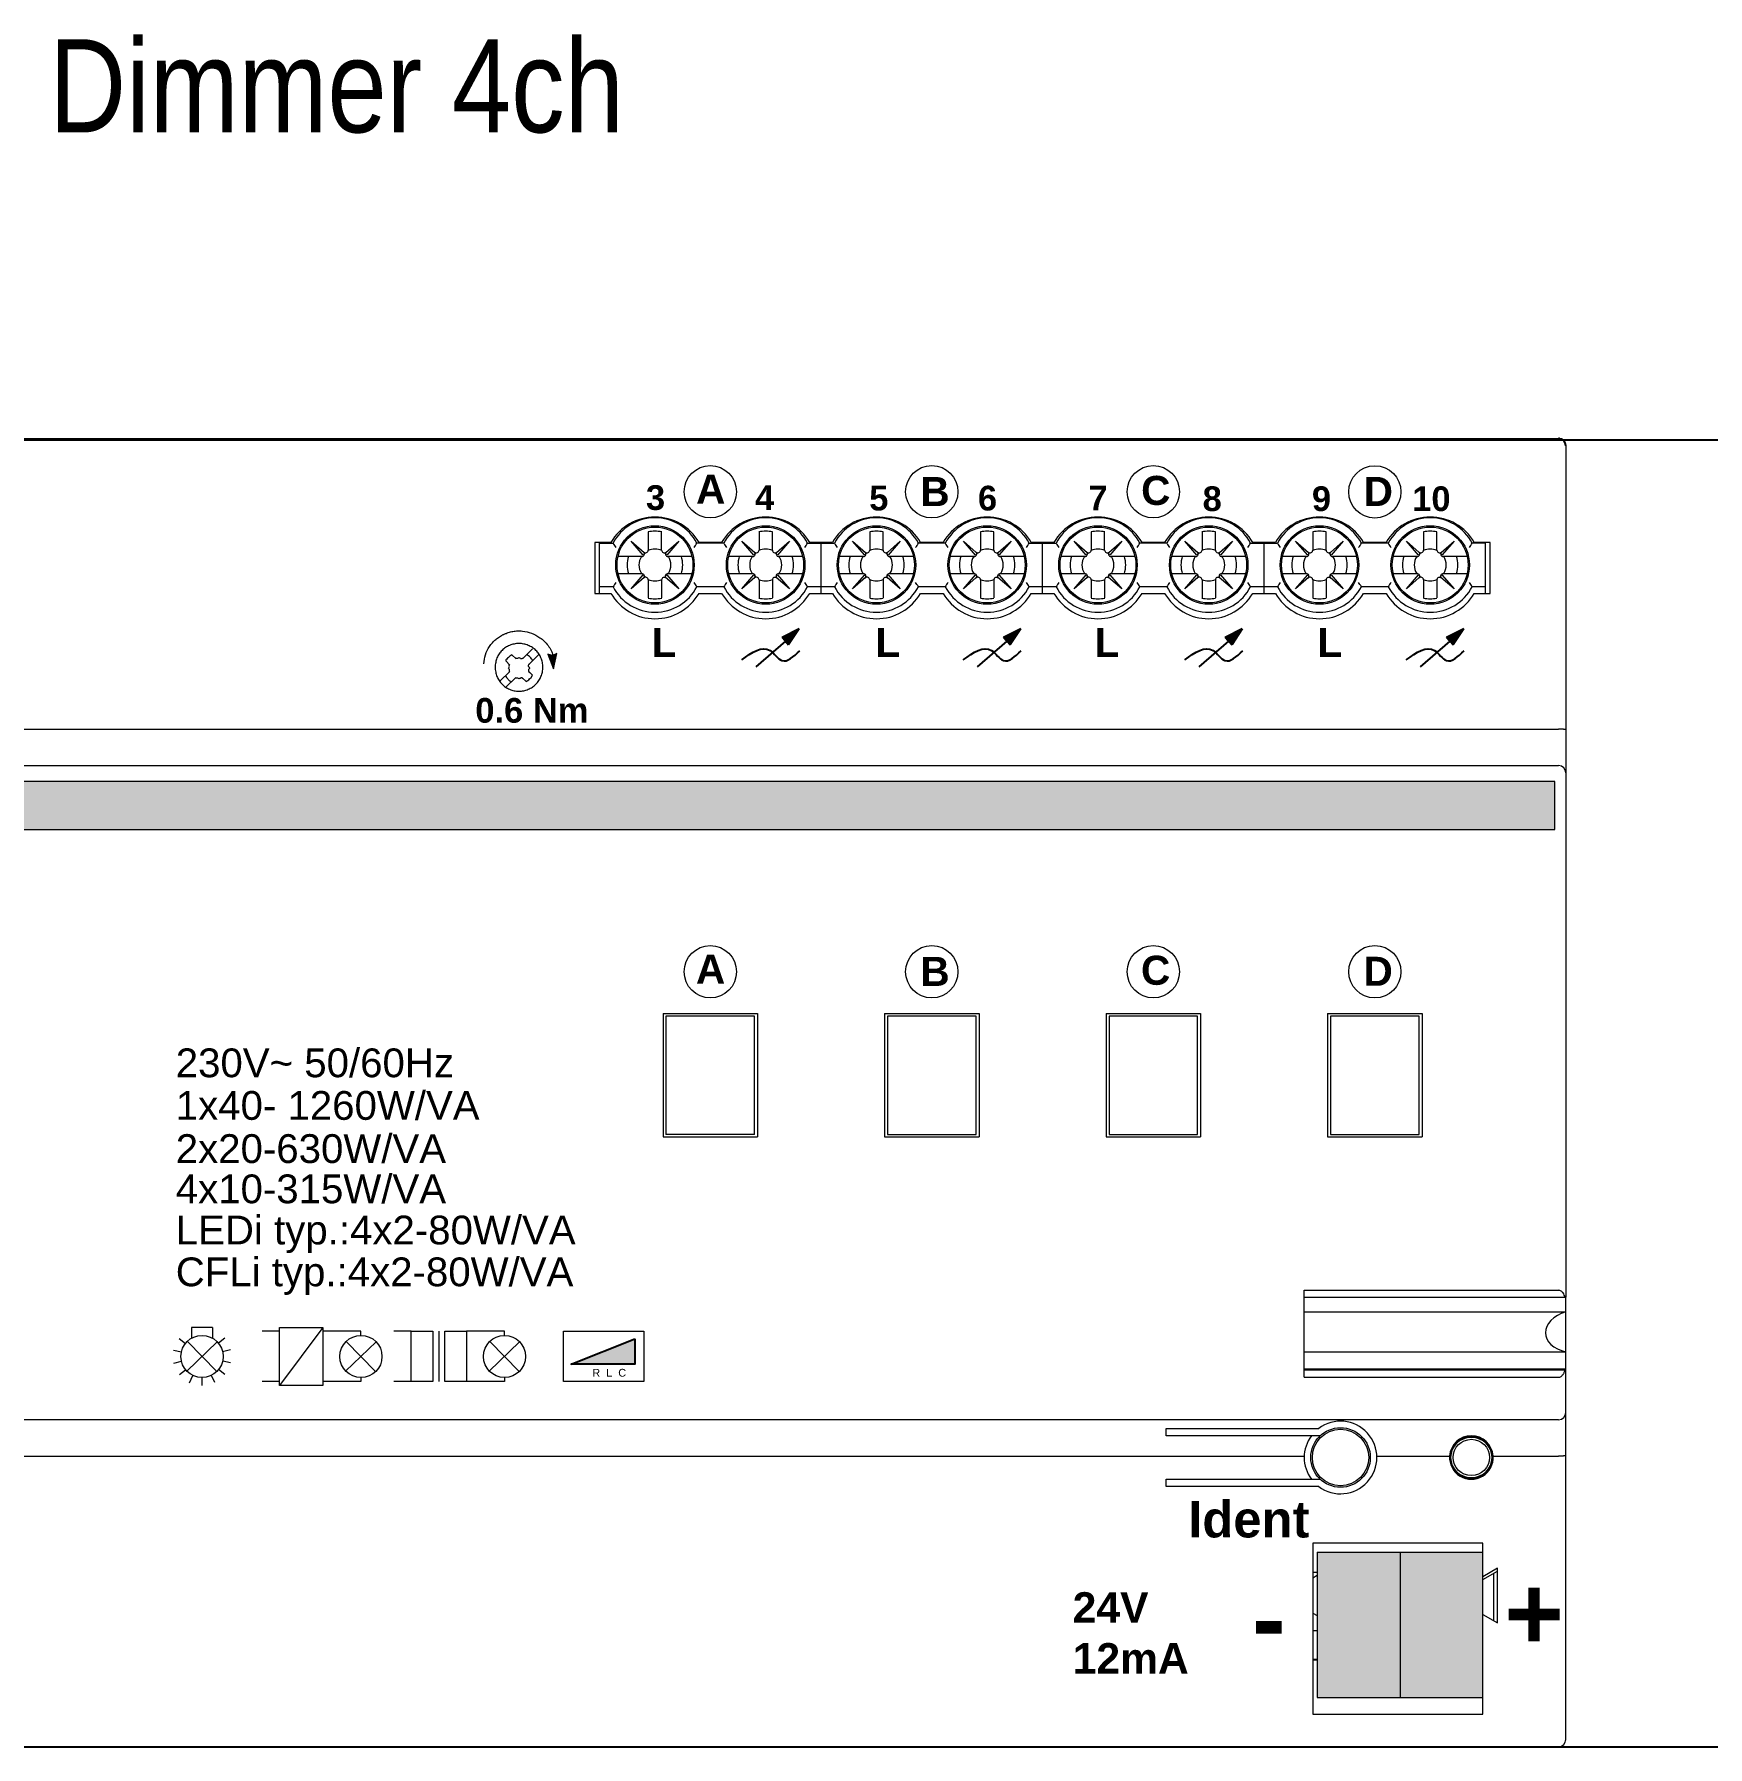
# Model space of a CAD drawing. Header units: millimetres. Extents: x -242231 to 419123, y -2399 to 525285.
# Drawn here: x -35802 to -33228, y 99500 to 102134 of the extents above; entities that cross this region are included whole.
import ezdxf

# ---------------------------------------------------------------- set-up
doc = ezdxf.new("R2010")
doc.units = ezdxf.units.MM
doc.layers.add('F-Einlinumynd', color=254, linetype='Continuous')
doc.layers.add('R-lagnir', color=7, linetype='Continuous', lineweight=25)
doc.styles.add('Greinamerkingar', font='ARIALN.TTF')
doc.styles.get("Standard").update_dxf_attribs({"font": 'arial.ttf'})

# ---------------------------------------------------------------- blocks, each defined once
blk = doc.blocks.new('ABB f@h DA-N-0.4.1 Töfludimmer')
h = blk.add_hatch(color=256)
h.dxf.hatch_style = 1
h.paths.add_polyline_path([(91.26, 49.41), (90.08, 48.82), (90.31, 48.56), (90.53, 48.3)])
h = blk.add_hatch(color=256)
h.dxf.hatch_style = 1
h.paths.add_polyline_path([(106.5, 49.41), (105.32, 48.82), (105.55, 48.56), (105.77, 48.3)])
h = blk.add_hatch(color=256)
h.dxf.hatch_style = 1
h.paths.add_polyline_path([(121.74, 49.41), (120.56, 48.82), (120.79, 48.56), (121.01, 48.3)])
h = blk.add_hatch(color=256)
h.dxf.hatch_style = 1
h.paths.add_polyline_path([(136.98, 49.41), (135.8, 48.82), (136.03, 48.56), (136.25, 48.3)])
at = {"lineweight": 0}
h = blk.add_hatch(color=256, dxfattribs=at)
h.dxf.hatch_style = 1
h.paths.add_polyline_path([(74.36, 46.65), (74.58, 47.72), (74.29, 47.58), (73.96, 47.67)])
h = blk.add_hatch(color=1)
h.dxf.hatch_style = 1
h.paths.add_polyline_path([(143.25, 35.6), (143.25, 38.9), (0.75, 38.9), (0.75, 35.6)])
at = {"linetype": 'Continuous'}
h = blk.add_hatch(color=7, dxfattribs=at)
h.dxf.hatch_style = 1
h.paths.add_polyline_path([(79.95, -1.19), (79.95, 0.56), (75.57, -1.19)])
at = {"true_color": 0x000000}
h = blk.add_hatch(color=18, dxfattribs=at)
h.dxf.hatch_style = 1
h.paths.add_polyline_path([(132.6, -14.12), (126.9, -14.12), (126.9, -24.12), (132.6, -24.12)])
h = blk.add_hatch(color=1)
h.dxf.hatch_style = 1
h.paths.add_polyline_path([(138.3, -14.12), (132.6, -14.12), (132.6, -24.12), (138.3, -24.12)])
at = {"color": 7, "linetype": 'Continuous', "lineweight": 0}
for p, q in [((0.5, 62.5), (143.5, 62.5)), ((144, 62), (144, 3.44)), ((80.52, 54.48), (79.69, 55.44)), ((79.69, 55.44), (80.58, 54.66)), ((80.87, 56.07), (80.87, 54.82)), ((81.79, 54.82), (81.79, 56.07)), ((82.08, 54.67), (82.97, 55.44)), ((82.97, 55.44), (82.14, 54.48)), ((88.14, 54.48), (87.31, 55.44)), ((87.31, 55.44), (88.2, 54.66)), ((88.49, 56.07), (88.49, 54.82)), ((89.41, 54.82), (89.41, 56.07)), ((89.7, 54.67), (90.59, 55.44)), ((90.59, 55.44), (89.76, 54.48)), ((95.76, 54.48), (94.93, 55.44)), ((94.93, 55.44), (95.82, 54.66)), ((96.11, 56.07), (96.11, 54.82)), ((97.03, 54.82), (97.03, 56.07)), ((97.32, 54.67), (98.21, 55.44)), ((98.21, 55.44), (97.38, 54.48)), ((103.38, 54.48), (102.55, 55.44)), ((102.55, 55.44), (103.44, 54.66)), ((103.73, 56.07), (103.73, 54.82)), ((104.65, 54.82), (104.65, 56.07)), ((104.94, 54.67), (105.83, 55.44)), ((105.83, 55.44), (105, 54.48)), ((111, 54.48), (110.17, 55.44)), ((110.17, 55.44), (111.06, 54.66)), ((111.35, 56.07), (111.35, 54.82)), ((112.27, 54.82), (112.27, 56.07)), ((112.56, 54.67), (113.45, 55.44)), ((113.45, 55.44), (112.62, 54.48)), ((118.62, 54.48), (117.79, 55.44)), ((117.79, 55.44), (118.68, 54.66)), ((118.97, 56.07), (118.97, 54.82)), ((119.89, 54.82), (119.89, 56.07)), ((120.18, 54.67), (121.07, 55.44)), ((121.07, 55.44), (120.24, 54.48)), ((126.24, 54.48), (125.41, 55.44)), ((125.41, 55.44), (126.3, 54.66)), ((126.59, 56.07), (126.59, 54.82)), ((127.51, 54.82), (127.51, 56.07)), ((127.8, 54.67), (128.69, 55.44)), ((128.69, 55.44), (127.86, 54.48)), ((133.86, 54.48), (133.03, 55.44)), ((133.03, 55.44), (133.92, 54.66)), ((134.21, 56.07), (134.21, 54.82)), ((135.13, 54.82), (135.13, 56.07)), ((135.42, 54.67), (136.31, 55.44)), ((136.31, 55.44), (135.48, 54.48)), ((77.2, 55.35), (77.2, 51.85)), ((78.3, 55.35), (77.2, 55.35)), ((77.52, 51.85), (77.52, 55.35)), ((77.52, 55.3), (78.45, 55.3)), ((80.43, 54.38), (78.79, 54.38)), ((80.61, 54.58), (80.52, 54.48)), ((82.14, 54.48), (82.05, 54.58)), ((83.87, 54.38), (82.23, 54.38)), ((86.07, 55.3), (84.21, 55.3)), ((85.92, 55.35), (84.36, 55.35)), ((88.05, 54.38), (86.41, 54.38)), ((88.23, 54.58), (88.14, 54.48)), ((89.76, 54.48), (89.67, 54.58)), ((91.49, 54.38), (89.85, 54.38)), ((91.83, 55.3), (93.69, 55.3)), ((93.54, 55.35), (91.98, 55.35)), ((92.76, 51.85), (92.76, 55.35)), ((95.67, 54.38), (94.03, 54.38)), ((95.85, 54.58), (95.76, 54.48)), ((97.38, 54.48), (97.29, 54.58)), ((99.11, 54.38), (97.47, 54.38)), ((101.31, 55.3), (99.45, 55.3)), ((101.16, 55.35), (99.6, 55.35)), ((103.29, 54.38), (101.65, 54.38)), ((103.47, 54.58), (103.38, 54.48)), ((105, 54.48), (104.91, 54.58)), ((106.73, 54.38), (105.09, 54.38)), ((107.07, 55.3), (108.93, 55.3)), ((108.78, 55.35), (107.22, 55.35)), ((108, 51.85), (108, 55.35)), ((110.91, 54.38), (109.27, 54.38)), ((111.09, 54.58), (111, 54.48)), ((112.62, 54.48), (112.53, 54.58)), ((114.35, 54.38), (112.71, 54.38)), ((116.55, 55.3), (114.69, 55.3)), ((116.4, 55.35), (114.84, 55.35)), ((118.53, 54.38), (116.89, 54.38)), ((118.71, 54.58), (118.62, 54.48)), ((120.24, 54.48), (120.15, 54.58)), ((121.97, 54.38), (120.33, 54.38)), ((122.31, 55.3), (124.17, 55.3)), ((124.02, 55.35), (122.46, 55.35)), ((123.24, 51.85), (123.24, 55.35)), ((126.15, 54.38), (124.51, 54.38)), ((126.33, 54.58), (126.24, 54.48)), ((127.86, 54.48), (127.77, 54.58)), ((129.59, 54.38), (127.95, 54.38)), ((131.79, 55.3), (129.93, 55.3)), ((131.64, 55.35), (130.08, 55.35)), ((133.77, 54.38), (132.13, 54.38)), ((133.95, 54.58), (133.86, 54.48)), ((135.48, 54.48), (135.39, 54.58)), ((137.21, 54.38), (135.57, 54.38)), ((138.48, 55.3), (137.55, 55.3)), ((138.8, 55.35), (137.7, 55.35)), ((138.48, 51.85), (138.48, 55.35)), ((138.8, 51.85), (138.8, 55.35)), ((78.79, 53.21), (80.43, 53.21)), ((79.69, 52.16), (80.52, 53.12)), ((80.52, 53.12), (80.61, 53.02)), ((82.04, 53.01), (82.14, 53.12)), ((82.14, 53.12), (82.97, 52.16)), ((82.22, 53.21), (83.87, 53.21)), ((86.41, 53.21), (88.05, 53.21)), ((87.31, 52.16), (88.14, 53.12)), ((88.14, 53.12), (88.23, 53.02)), ((89.66, 53.01), (89.76, 53.12)), ((89.76, 53.12), (90.59, 52.16)), ((89.84, 53.21), (91.49, 53.21)), ((94.03, 53.21), (95.67, 53.21)), ((94.93, 52.16), (95.76, 53.12)), ((95.76, 53.12), (95.85, 53.02)), ((97.28, 53.01), (97.38, 53.12)), ((97.38, 53.12), (98.21, 52.16)), ((97.46, 53.21), (99.11, 53.21)), ((101.65, 53.21), (103.29, 53.21)), ((102.55, 52.16), (103.38, 53.12)), ((103.38, 53.12), (103.47, 53.02)), ((104.9, 53.01), (105, 53.12)), ((105, 53.12), (105.83, 52.16)), ((105.08, 53.21), (106.73, 53.21)), ((109.27, 53.21), (110.91, 53.21)), ((110.17, 52.16), (111, 53.12)), ((111, 53.12), (111.09, 53.02)), ((112.52, 53.01), (112.62, 53.12)), ((112.62, 53.12), (113.45, 52.16)), ((112.7, 53.21), (114.35, 53.21)), ((116.89, 53.21), (118.53, 53.21)), ((117.79, 52.16), (118.62, 53.12)), ((118.62, 53.12), (118.71, 53.02)), ((120.14, 53.01), (120.24, 53.12)), ((120.24, 53.12), (121.07, 52.16)), ((120.32, 53.21), (121.97, 53.21)), ((124.51, 53.21), (126.15, 53.21)), ((125.41, 52.16), (126.24, 53.12)), ((126.24, 53.12), (126.33, 53.02)), ((127.76, 53.01), (127.86, 53.12)), ((127.86, 53.12), (128.69, 52.16)), ((127.94, 53.21), (129.59, 53.21)), ((132.13, 53.21), (133.77, 53.21)), ((133.03, 52.16), (133.86, 53.12)), ((133.86, 53.12), (133.95, 53.02)), ((135.38, 53.01), (135.48, 53.12)), ((135.48, 53.12), (136.31, 52.16)), ((135.56, 53.21), (137.21, 53.21)), ((77.2, 51.85), (78.3, 51.85)), ((78.45, 52.3), (77.52, 52.3)), ((80.58, 52.94), (79.69, 52.16)), ((80.87, 52.78), (80.87, 51.53)), ((81.79, 52.77), (81.79, 51.53)), ((82.97, 52.16), (82.06, 52.95)), ((86.07, 52.3), (84.21, 52.3)), ((84.36, 51.85), (85.92, 51.85)), ((88.2, 52.94), (87.31, 52.16)), ((88.49, 52.78), (88.49, 51.53)), ((89.41, 52.77), (89.41, 51.53)), ((90.59, 52.16), (89.68, 52.95)), ((93.69, 52.3), (91.83, 52.3)), ((91.98, 51.85), (93.54, 51.85)), ((95.82, 52.94), (94.93, 52.16)), ((96.11, 52.78), (96.11, 51.53)), ((97.03, 52.77), (97.03, 51.53)), ((98.21, 52.16), (97.3, 52.95)), ((101.31, 52.3), (99.45, 52.3)), ((99.6, 51.85), (101.16, 51.85)), ((103.44, 52.94), (102.55, 52.16)), ((103.73, 52.78), (103.73, 51.53)), ((104.65, 52.77), (104.65, 51.53)), ((105.83, 52.16), (104.92, 52.95)), ((108.93, 52.3), (107.07, 52.3)), ((107.22, 51.85), (108.78, 51.85)), ((111.06, 52.94), (110.17, 52.16)), ((111.35, 52.78), (111.35, 51.53)), ((112.27, 52.77), (112.27, 51.53)), ((113.45, 52.16), (112.54, 52.95)), ((116.55, 52.3), (114.69, 52.3)), ((114.84, 51.85), (116.4, 51.85)), ((118.68, 52.94), (117.79, 52.16)), ((118.97, 52.78), (118.97, 51.53)), ((119.89, 52.77), (119.89, 51.53)), ((121.07, 52.16), (120.16, 52.95)), ((124.17, 52.3), (122.31, 52.3)), ((122.46, 51.85), (124.02, 51.85)), ((126.3, 52.94), (125.41, 52.16)), ((126.59, 52.78), (126.59, 51.53)), ((127.51, 52.77), (127.51, 51.53)), ((128.69, 52.16), (127.78, 52.95)), ((131.79, 52.3), (129.93, 52.3)), ((130.08, 51.85), (131.64, 51.85)), ((133.92, 52.94), (133.03, 52.16)), ((134.21, 52.78), (134.21, 51.53)), ((135.13, 52.77), (135.13, 51.53)), ((136.31, 52.16), (135.4, 52.95)), ((138.48, 52.3), (137.55, 52.3)), ((137.7, 51.85), (138.8, 51.85)), ((71.08, 47.27), (71.06, 47.2)), ((71.35, 46.91), (71.06, 47.2)), ((71.13, 47.31), (71.08, 47.27)), ((71.18, 47.39), (71.13, 47.31)), ((71.25, 47.43), (71.18, 47.39)), ((71.35, 47.53), (71.25, 47.43)), ((71.49, 47.63), (71.35, 47.53)), ((71.78, 47.34), (71.49, 47.63)), ((71.75, 47.39), (71.71, 47.41)), ((71.78, 47.36), (71.75, 47.39)), ((71.87, 47.36), (71.78, 47.36)), ((71.97, 47.41), (71.87, 47.36)), ((71.99, 47.43), (71.97, 47.41)), ((71.99, 47.43), (72.02, 47.41)), ((72.02, 47.41), (72.07, 47.39)), ((72.07, 47.39), (72.09, 47.36)), ((72.09, 47.36), (72.18, 47.36)), ((72.18, 47.36), (72.23, 47.39)), ((72.9, 48.03), (72.21, 47.34)), ((72.23, 47.39), (72.26, 47.41)), ((72.26, 47.41), (72.3, 47.43)), ((72.57, 47.6), (72.5, 47.63)), ((72.62, 47.55), (72.57, 47.6)), ((73.31, 47.63), (72.62, 46.93)), ((72.69, 47.51), (72.62, 47.55)), ((72.78, 47.41), (72.69, 47.51)), ((72.83, 47.34), (72.78, 47.41)), ((72.88, 47.29), (72.83, 47.34)), ((72.9, 47.22), (72.88, 47.29)), ((73.96, 47.67), (74.36, 46.65)), ((74.29, 47.58), (73.96, 47.67)), ((74.58, 47.72), (74.29, 47.58)), ((74.36, 46.65), (74.58, 47.72)), ((71.35, 46.48), (70.65, 45.81)), ((71.03, 46.17), (71.06, 46.12)), ((71.06, 46.12), (71.11, 46.05)), ((71.75, 46.07), (71.08, 45.4)), ((71.11, 46.05), (71.32, 45.83)), ((71.25, 46.69), (71.27, 46.72)), ((71.25, 46.69), (71.27, 46.67)), ((71.27, 46.41), (71.25, 46.38)), ((71.3, 46.93), (71.27, 46.98)), ((71.27, 46.72), (71.3, 46.76)), ((71.27, 46.67), (71.3, 46.62)), ((71.3, 46.45), (71.27, 46.41)), ((71.3, 46.88), (71.3, 46.93)), ((71.32, 46.84), (71.3, 46.88)), ((71.3, 46.79), (71.32, 46.84)), ((71.3, 46.76), (71.3, 46.79)), ((71.3, 46.62), (71.3, 46.45)), ((71.73, 46.02), (71.68, 46)), ((71.9, 46.02), (71.73, 46.02)), ((71.95, 46), (71.9, 46.02)), ((71.97, 45.97), (71.95, 46)), ((71.97, 45.97), (71.99, 46)), ((71.99, 46), (72.04, 46.02)), ((72.04, 46.02), (72.07, 46.02)), ((72.07, 46.02), (72.11, 46.05)), ((72.11, 46.05), (72.16, 46.05)), ((72.16, 46.05), (72.21, 46.02)), ((72.47, 45.78), (72.18, 46.07)), ((72.21, 46.02), (72.23, 46)), ((72.23, 46), (72.28, 45.97)), ((72.9, 46.21), (72.62, 46.5)), ((72.64, 46.91), (72.66, 46.96)), ((72.64, 46.81), (72.64, 46.91)), ((72.66, 46.79), (72.64, 46.81)), ((72.69, 46.69), (72.64, 46.6)), ((72.64, 46.6), (72.64, 46.5)), ((72.64, 46.5), (72.66, 46.48)), ((72.66, 46.96), (72.69, 46.98)), ((72.69, 46.74), (72.66, 46.79)), ((72.66, 46.48), (72.66, 46.43)), ((72.66, 46.43), (72.71, 46.41)), ((72.66, 45.9), (72.71, 45.97)), ((72.69, 46.98), (72.71, 47.03)), ((72.71, 46.72), (72.69, 46.74)), ((72.71, 46.72), (72.69, 46.69)), ((72.71, 45.97), (72.81, 46.07)), ((72.81, 46.07), (72.9, 46.21)), ((71.32, 45.83), (71.39, 45.81)), ((71.39, 45.81), (71.44, 45.76)), ((72.47, 45.78), (72.54, 45.83)), ((72.54, 45.83), (72.59, 45.86)), ((72.59, 45.86), (72.66, 45.9)), ((0.5, 42.5), (143.5, 42.5)), ((0.5, 40), (143.5, 40)), ((143.25, 38.9), (0.75, 38.9)), ((143.25, 35.6), (143.25, 38.9)), ((0.75, 35.6), (143.25, 35.6)), ((81.89, 22.95), (81.89, 14.45)), ((81.89, 22.95), (88.39, 22.95)), ((82.09, 22.77), (82.09, 14.63)), ((88.19, 22.77), (82.09, 22.77)), ((88.19, 14.63), (88.19, 22.77)), ((88.39, 22.95), (88.39, 14.45)), ((97.13, 22.95), (97.13, 14.45)), ((97.13, 22.95), (103.63, 22.95)), ((97.33, 22.77), (97.33, 14.63)), ((103.43, 22.77), (97.33, 22.77)), ((103.43, 14.63), (103.43, 22.77)), ((103.63, 22.95), (103.63, 14.45)), ((112.37, 22.95), (112.37, 14.45)), ((112.37, 22.95), (118.87, 22.95)), ((118.67, 22.77), (112.57, 22.77)), ((112.57, 22.77), (112.57, 14.63)), ((118.67, 14.63), (118.67, 22.77)), ((118.87, 22.95), (118.87, 14.45)), ((127.61, 22.95), (134.11, 22.95)), ((127.61, 22.95), (127.61, 14.45)), ((133.91, 22.77), (127.81, 22.77)), ((127.81, 22.77), (127.81, 14.63)), ((133.91, 14.63), (133.91, 22.77)), ((134.11, 22.95), (134.11, 14.45)), ((81.89, 14.45), (88.39, 14.45)), ((88.19, 14.63), (82.09, 14.63)), ((97.13, 14.45), (103.63, 14.45)), ((97.33, 14.63), (103.43, 14.63)), ((112.37, 14.45), (118.87, 14.45)), ((112.57, 14.63), (118.67, 14.63)), ((127.61, 14.45), (134.11, 14.45)), ((127.81, 14.63), (133.91, 14.63)), ((126, 3.9), (143.5, 3.9)), ((126, -2.08), (126, 3.9)), ((126, 3.42), (143.95, 3.42)), ((126, 2.42), (144, 2.42)), ((144, -1.52), (144, 3.44)), ((49.44, 1.35), (49.44, 0.6)), ((50.89, 1.35), (49.44, 1.35)), ((50.89, 1.35), (50.89, 0.61)), ((58.49, 1.35), (55.5, -2.65)), ((48.6, 0.59), (49.03, 0.25)), ((49.13, -1.66), (51.21, 0.36)), ((51.18, -1.69), (49.16, 0.39)), ((51.73, 0.61), (51.3, 0.26)), ((55.5, 1.08), (54.31, 1.08)), ((61.1, 1.08), (58.49, 1.08)), ((60.05, -1.66), (62.14, 0.36)), ((62.1, -1.69), (60.09, 0.39)), ((61.1, 0.8), (61.1, 1.08)), ((64.55, 1.08), (63.36, 1.08)), ((66.46, 1.08), (66.46, -2.38)), ((70.98, 1.08), (68.37, 1.08)), ((69.93, -1.66), (72.02, 0.36)), ((71.98, -1.69), (69.97, 0.39)), ((70.98, 0.8), (70.98, 1.08)), ((48.21, -0.21), (48.75, -0.33)), ((48.22, -1.1), (48.76, -0.98)), ((52.12, -0.19), (51.58, -0.32)), ((52.13, -1.09), (51.59, -0.97)), ((126, -0.33), (144, -0.33)), ((48.61, -1.9), (49.04, -1.56)), ((49.31, -2.46), (49.54, -1.96)), ((50.18, -2.65), (50.17, -2.1)), ((50.18, -2.65), (50.18, -2.1)), ((51.05, -2.45), (50.81, -1.95)), ((51.74, -1.89), (51.31, -1.55)), ((61.1, -2.1), (61.1, -2.38)), ((70.98, -2.1), (70.98, -2.38)), ((144, -1.52), (126, -1.52)), ((126, -1.56), (143.95, -1.56)), ((126, -2.08), (143.5, -2.08)), ((144, -27), (144, -1.52)), ((55.5, -2.38), (54.31, -2.38)), ((61.1, -2.38), (58.49, -2.38)), ((64.55, -2.38), (63.36, -2.38)), ((70.98, -2.38), (68.37, -2.38)), ((143.5, -5), (0.5, -5)), ((116.5, -5.6), (127, -5.6)), ((116.5, -6.1), (116.5, -5.6)), ((127.1, -6.1), (116.5, -6.1)), ((0.5, -7.5), (126, -7.5)), ((131, -7.5), (136, -7.5)), ((139, -7.5), (143.5, -7.5)), ((116.5, -9.1), (127.1, -9.1)), ((116.5, -9.6), (116.5, -9.1)), ((127, -9.6), (116.5, -9.6)), ((138.3, -13.5), (126.6, -13.5)), ((126.6, -13.5), (126.6, -25.25)), ((126.9, -14.12), (138.3, -14.12)), ((126.9, -14.12), (126.9, -24.12)), ((132.6, -14.12), (132.6, -24.12)), ((138.3, -25.25), (138.3, -13.5)), ((139.3, -15.22), (138.3, -15.8)), ((139.3, -18.98), (139.3, -15.22)), ((126.6, -15.5), (126.9, -15.5)), ((126.9, -15.73), (126.6, -15.9)), ((138.3, -16), (139.3, -15.42)), ((139.05, -18.83), (139.05, -15.57)), ((126.6, -18.3), (126.9, -18.47)), ((138.3, -18.4), (139.3, -18.98)), ((126.6, -19.5), (126.9, -19.5)), ((126.9, -24.12), (138.3, -24.12)), ((126.6, -25.25), (138.3, -25.25)), ((143.5, -27.5), (0.5, -27.5))]:
    blk.add_line(p, q, dxfattribs=at)
at = {"color": 7, "linetype": 'Continuous'}
for p, q in [((90.31, 48.56), (88.26, 46.79)), ((91.26, 49.41), (90.08, 48.82)), ((90.31, 48.56), (90.08, 48.82)), ((90.31, 48.56), (90.53, 48.3)), ((91.26, 49.41), (90.53, 48.3)), ((105.55, 48.56), (103.5, 46.79)), ((106.5, 49.41), (105.32, 48.82)), ((105.55, 48.56), (105.32, 48.82)), ((105.55, 48.56), (105.77, 48.3)), ((106.5, 49.41), (105.77, 48.3)), ((120.79, 48.56), (118.74, 46.79)), ((121.74, 49.41), (120.56, 48.82)), ((120.79, 48.56), (120.56, 48.82)), ((120.79, 48.56), (121.01, 48.3)), ((121.74, 49.41), (121.01, 48.3)), ((136.03, 48.56), (133.98, 46.79)), ((136.98, 49.41), (135.8, 48.82)), ((136.03, 48.56), (135.8, 48.82)), ((136.03, 48.56), (136.25, 48.3)), ((136.98, 49.41), (136.25, 48.3)), ((126.6, -21.5), (126.9, -21.5))]:
    blk.add_line(p, q, dxfattribs=at)
at = {"color": 7, "linetype": 'Continuous', "lineweight": 0}
for points in [[(55.5, 1.35), (58.49, 1.35), (58.49, -2.65), (55.5, -2.65)], [(64.55, 1.08), (66.05, 1.08), (66.05, -2.38), (64.55, -2.38)], [(66.87, 1.08), (68.37, 1.08), (68.37, -2.38), (66.87, -2.38)], [(75.04, 1.08), (80.56, 1.08), (80.56, -2.38), (75.04, -2.38)]]:
    blk.add_lwpolyline(points, close=True, dxfattribs=at)
at = {"color": 7, "linetype": 'Continuous'}
blk.add_lwpolyline([(79.95, 0.56), (79.95, -1.19), (75.57, -1.19), (79.95, 0.56)], dxfattribs=at)
at = {"lineweight": 0}
for centre, radius in [((85.14, 58.84), 1.8), ((100.38, 58.84), 1.8), ((115.62, 58.84), 1.8), ((130.86, 58.83), 1.8), ((81.33, 53.8), 2.7), ((81.33, 53.8), 2.61), ((88.95, 53.8), 2.7), ((88.95, 53.8), 2.61), ((96.57, 53.8), 2.7), ((96.57, 53.8), 2.61), ((104.19, 53.8), 2.7), ((104.19, 53.8), 2.61), ((111.81, 53.8), 2.7), ((111.81, 53.8), 2.61), ((119.43, 53.8), 2.7), ((119.43, 53.8), 2.61), ((127.05, 53.8), 2.7), ((127.05, 53.8), 2.61), ((134.67, 53.8), 2.7), ((134.67, 53.8), 2.61), ((85.14, 25.82), 1.8), ((100.38, 25.82), 1.8), ((115.62, 25.82), 1.8), ((130.86, 25.82), 1.8)]:
    blk.add_circle(centre, radius, dxfattribs=at)
at = {"color": 7, "linetype": 'Continuous', "lineweight": 0}
for centre, radius in [((50.17, -0.65), 1.45), ((61.1, -0.65), 1.45), ((70.98, -0.65), 1.45), ((128.5, -7.6), 2.05), ((128.5, -7.6), 1.94), ((137.5, -7.6), 1.45), ((137.5, -7.6), 1.4), ((137.5, -7.6), 1.25)]:
    blk.add_circle(centre, radius, dxfattribs=at)
at = {"color": 7, "linetype": 'Continuous'}
for start, end in [(83.3255, 90), (0, 90), (0, 6.6745)]:
    blk.add_arc((143.5, 62), 0.5, start, end, dxfattribs=at)
at = {"color": 7, "linetype": 'Continuous', "lineweight": 0}
for centre, radius, start, end in [((81.33, 53.6), 3.5, 30, 150), ((81.33, 53.8), 3.25, 27.4864, 152.5136), ((88.95, 53.6), 3.5, 30, 150), ((88.95, 53.8), 3.25, 27.4864, 152.5136), ((96.57, 53.6), 3.5, 30, 150), ((96.57, 53.8), 3.25, 27.4864, 152.5136), ((104.19, 53.6), 3.5, 30, 150), ((104.19, 53.8), 3.25, 27.4864, 152.5136), ((111.81, 53.6), 3.5, 30, 150), ((111.81, 53.8), 3.25, 27.4864, 152.5136), ((119.43, 53.6), 3.5, 30, 150), ((119.43, 53.8), 3.25, 27.4864, 152.5136), ((127.05, 53.6), 3.5, 30, 150), ((127.05, 53.8), 3.25, 27.4864, 152.5136), ((134.67, 53.6), 3.5, 30, 150), ((134.67, 53.8), 3.25, 27.4864, 152.5136), ((81.33, 53.8), 2.32, 78.463, 101.537), ((88.95, 53.8), 2.32, 78.463, 101.537), ((96.57, 53.8), 2.32, 78.463, 101.537), ((104.19, 53.8), 2.32, 78.463, 101.537), ((111.81, 53.8), 2.32, 78.463, 101.537), ((119.43, 53.8), 2.32, 78.463, 101.537), ((127.05, 53.8), 2.32, 78.463, 101.537), ((134.67, 53.8), 2.32, 78.463, 101.537), ((88.6, 61.46), 11.88, 211.2527, 212.9606), ((81.33, 53.8), 1.91, 162.1391, 197.8609), ((81.33, 53.8), 1.1, 147.8061, 212.1939), ((80.43, 54.56), 0.18, 270, 45.573), ((80.69, 54.82), 0.18, 225.573, 0), ((81.33, 53.8), 1.1, 65.0308, 114.9692), ((81.97, 54.82), 0.18, 180, 314.5613), ((82.23, 54.56), 0.18, 134.5613, 270), ((81.33, 53.8), 1.1, 0, 32.1939), ((81.33, 53.8), 1.91, 342.1391, 17.8609), ((74.05, 61.47), 11.89, 327.04, 328.7467), ((96.22, 61.46), 11.88, 211.2527, 212.9606), ((88.95, 53.8), 1.91, 162.1391, 197.8609), ((88.95, 53.8), 1.1, 147.8061, 212.1939), ((88.05, 54.56), 0.18, 270, 45.573), ((88.31, 54.82), 0.18, 225.573, 0), ((88.95, 53.8), 1.1, 65.0308, 114.9692), ((89.59, 54.82), 0.18, 180, 314.5613), ((89.85, 54.56), 0.18, 134.5613, 270), ((88.95, 53.8), 1.1, 0, 32.1939), ((88.95, 53.8), 1.91, 342.1391, 17.8609), ((81.67, 61.47), 11.89, 327.04, 328.7467), ((103.84, 61.46), 11.88, 211.2527, 212.9606), ((96.57, 53.8), 1.91, 162.1391, 197.8609), ((96.57, 53.8), 1.1, 147.8061, 212.1939), ((95.67, 54.56), 0.18, 270, 45.573), ((95.93, 54.82), 0.18, 225.573, 0), ((96.57, 53.8), 1.1, 65.0308, 114.9692), ((97.21, 54.82), 0.18, 180, 314.5613), ((97.47, 54.56), 0.18, 134.5613, 270), ((96.57, 53.8), 1.1, 0, 32.1939), ((96.57, 53.8), 1.91, 342.1391, 17.8609), ((89.29, 61.47), 11.89, 327.04, 328.7467), ((111.46, 61.46), 11.88, 211.2527, 212.9606), ((104.19, 53.8), 1.91, 162.1391, 197.8609), ((104.19, 53.8), 1.1, 147.8061, 212.1939), ((103.29, 54.56), 0.18, 270, 45.573), ((103.55, 54.82), 0.18, 225.573, 0), ((104.19, 53.8), 1.1, 65.0308, 114.9692), ((104.83, 54.82), 0.18, 180, 314.5613), ((105.09, 54.56), 0.18, 134.5613, 270), ((104.19, 53.8), 1.1, 0, 32.1939), ((104.19, 53.8), 1.91, 342.1391, 17.8609), ((96.91, 61.47), 11.89, 327.04, 328.7467), ((119.08, 61.46), 11.88, 211.2527, 212.9606), ((111.81, 53.8), 1.91, 162.1391, 197.8609), ((111.81, 53.8), 1.1, 147.8061, 212.1939), ((110.91, 54.56), 0.18, 270, 45.573), ((111.17, 54.82), 0.18, 225.573, 0), ((111.81, 53.8), 1.1, 65.0308, 114.9692), ((112.45, 54.82), 0.18, 180, 314.5613), ((112.71, 54.56), 0.18, 134.5613, 270), ((111.81, 53.8), 1.1, 0, 32.1939), ((111.81, 53.8), 1.91, 342.1391, 17.8609), ((104.53, 61.47), 11.89, 327.04, 328.7467), ((126.7, 61.46), 11.88, 211.2527, 212.9606), ((119.43, 53.8), 1.91, 162.1391, 197.8609), ((119.43, 53.8), 1.1, 147.8061, 212.1939), ((118.53, 54.56), 0.18, 270, 45.573), ((118.79, 54.82), 0.18, 225.573, 0), ((119.43, 53.8), 1.1, 65.0308, 114.9692), ((120.07, 54.82), 0.18, 180, 314.5613), ((120.33, 54.56), 0.18, 134.5613, 270), ((119.43, 53.8), 1.1, 0, 32.1939), ((119.43, 53.8), 1.91, 342.1391, 17.8609), ((112.15, 61.47), 11.89, 327.04, 328.7467), ((134.32, 61.46), 11.88, 211.2527, 212.9606), ((127.05, 53.8), 1.91, 162.1391, 197.8609), ((127.05, 53.8), 1.1, 147.8061, 212.1939), ((126.15, 54.56), 0.18, 270, 45.573), ((126.41, 54.82), 0.18, 225.573, 0), ((127.05, 53.8), 1.1, 65.0308, 114.9692), ((127.69, 54.82), 0.18, 180, 314.5613), ((127.95, 54.56), 0.18, 134.5613, 270), ((127.05, 53.8), 1.1, 0, 32.1939), ((127.05, 53.8), 1.91, 342.1391, 17.8609), ((119.77, 61.47), 11.89, 327.04, 328.7467), ((141.94, 61.46), 11.88, 211.2527, 212.9606), ((134.67, 53.8), 1.91, 162.1391, 197.8609), ((134.67, 53.8), 1.1, 147.8061, 212.1939), ((133.77, 54.56), 0.18, 270, 45.573), ((134.03, 54.82), 0.18, 225.573, 0), ((134.67, 53.8), 1.1, 65.0308, 114.9692), ((135.31, 54.82), 0.18, 180, 314.5613), ((135.57, 54.56), 0.18, 134.5613, 270), ((134.67, 53.8), 1.1, 0, 32.1939), ((134.67, 53.8), 1.91, 342.1391, 17.8609), ((127.39, 61.47), 11.89, 327.04, 328.7467), ((80.43, 53.03), 0.18, 314.427, 90), ((82.22, 53.03), 0.18, 90, 226.9179), ((81.33, 53.8), 1.1, 327.8061, 0), ((88.05, 53.03), 0.18, 314.427, 90), ((89.84, 53.03), 0.18, 90, 226.9179), ((88.95, 53.8), 1.1, 327.8061, 0), ((95.67, 53.03), 0.18, 314.427, 90), ((97.46, 53.03), 0.18, 90, 226.9179), ((96.57, 53.8), 1.1, 327.8061, 0), ((103.29, 53.03), 0.18, 314.427, 90), ((105.08, 53.03), 0.18, 90, 226.9179), ((104.19, 53.8), 1.1, 327.8061, 0), ((110.91, 53.03), 0.18, 314.427, 90), ((112.7, 53.03), 0.18, 90, 226.9179), ((111.81, 53.8), 1.1, 327.8061, 0), ((118.53, 53.03), 0.18, 314.427, 90), ((120.32, 53.03), 0.18, 90, 226.9179), ((119.43, 53.8), 1.1, 327.8061, 0), ((126.15, 53.03), 0.18, 314.427, 90), ((127.94, 53.03), 0.18, 90, 226.9179), ((127.05, 53.8), 1.1, 327.8061, 0), ((133.77, 53.03), 0.18, 314.427, 90), ((135.56, 53.03), 0.18, 90, 226.9179), ((134.67, 53.8), 1.1, 327.8061, 0), ((81.33, 53.6), 3.5, 210, 330), ((88.61, 46.13), 11.89, 147.04, 148.7467), ((81.33, 53.8), 3.25, 207.4864, 332.5136), ((80.69, 52.78), 0.18, 0, 134.427), ((81.33, 53.8), 1.1, 245.0308, 294.9692), ((81.97, 52.77), 0.18, 46.9179, 180), ((74.31, 46.3), 11.58, 31.2303, 32.983), ((88.95, 53.6), 3.5, 210, 330), ((96.23, 46.13), 11.89, 147.04, 148.7467), ((88.95, 53.8), 3.25, 207.4864, 332.5136), ((88.31, 52.78), 0.18, 0, 134.427), ((88.95, 53.8), 1.1, 245.0308, 294.9692), ((89.59, 52.77), 0.18, 46.9179, 180), ((81.68, 46.14), 11.88, 31.2527, 32.9606), ((96.57, 53.6), 3.5, 210, 330), ((103.85, 46.13), 11.89, 147.04, 148.7467), ((96.57, 53.8), 3.25, 207.4864, 332.5136), ((95.93, 52.78), 0.18, 0, 134.427), ((96.57, 53.8), 1.1, 245.0308, 294.9692), ((97.21, 52.77), 0.18, 46.9179, 180), ((89.55, 46.3), 11.58, 31.2303, 32.983), ((104.19, 53.6), 3.5, 210, 330), ((111.47, 46.13), 11.89, 147.04, 148.7467), ((104.19, 53.8), 3.25, 207.4864, 332.5136), ((103.55, 52.78), 0.18, 0, 134.427), ((104.19, 53.8), 1.1, 245.0308, 294.9692), ((104.83, 52.77), 0.18, 46.9179, 180), ((96.92, 46.14), 11.88, 31.2527, 32.9606), ((111.81, 53.6), 3.5, 210, 330), ((119.09, 46.13), 11.89, 147.04, 148.7467), ((111.81, 53.8), 3.25, 207.4864, 332.5136), ((111.17, 52.78), 0.18, 0, 134.427), ((111.81, 53.8), 1.1, 245.0308, 294.9692), ((112.45, 52.77), 0.18, 46.9179, 180), ((104.79, 46.3), 11.58, 31.2303, 32.983), ((119.43, 53.6), 3.5, 210, 330), ((126.71, 46.13), 11.89, 147.04, 148.7467), ((119.43, 53.8), 3.25, 207.4864, 332.5136), ((118.79, 52.78), 0.18, 0, 134.427), ((119.43, 53.8), 1.1, 245.0308, 294.9692), ((120.07, 52.77), 0.18, 46.9179, 180), ((112.16, 46.14), 11.88, 31.2527, 32.9606), ((127.05, 53.6), 3.5, 210, 330), ((134.33, 46.13), 11.89, 147.04, 148.7467), ((127.05, 53.8), 3.25, 207.4864, 332.5136), ((126.41, 52.78), 0.18, 0, 134.427), ((127.05, 53.8), 1.1, 245.0308, 294.9692), ((127.69, 52.77), 0.18, 46.9179, 180), ((120.03, 46.3), 11.58, 31.2303, 32.983), ((134.67, 53.6), 3.5, 210, 330), ((141.95, 46.13), 11.89, 147.04, 148.7467), ((134.67, 53.8), 3.25, 207.4864, 332.5136), ((134.03, 52.78), 0.18, 0, 134.427), ((134.67, 53.8), 1.1, 245.0308, 294.9692), ((135.31, 52.77), 0.18, 46.9179, 180), ((127.4, 46.14), 11.88, 31.2527, 32.9606), ((81.33, 53.8), 2.32, 258.463, 281.537), ((88.95, 53.8), 2.32, 258.463, 281.537), ((96.57, 53.8), 2.32, 258.463, 281.537), ((104.19, 53.8), 2.32, 258.463, 281.537), ((111.81, 53.8), 2.32, 258.463, 281.537), ((119.43, 53.8), 2.32, 258.463, 281.537), ((127.05, 53.8), 2.32, 258.463, 281.537), ((134.67, 53.8), 2.32, 258.463, 281.537), ((143.5, 39.5), 0.5, 0, 90), ((143.5, -4.5), 0.5, 270, 0), ((128.5, -7.6), 2.5, 233.1301, 126.8699), ((128.5, -7.6), 2.5, 143.1301, 216.8699), ((137.5, -7.6), 1.5, 3.8226, 176.1774), ((143.5, -27), 0.5, 270, 0), ((143.5, -27), 0.5, 353.3255, 0), ((143.5, -27), 0.5, 270, 276.6745)]:
    blk.add_arc(centre, radius, start, end, dxfattribs=at)
for centre, major_axis, ratio, start_param, end_param in [((144.93, 1.09), (2.33, 0.18), 0.639113, 1.933787, 4.252346), ((137.5, -7.6), (0, 1.5), 1, 1.504342, 4.778843)]:
    blk.add_ellipse(centre, major_axis=major_axis, ratio=ratio, start_param=start_param, end_param=end_param, dxfattribs=at)
for points, knots in [([(69.56, 47), (69.57, 47.21), (69.64, 47.63), (69.88, 48.12), (70.14, 48.45), (70.37, 48.68), (70.59, 48.84), (70.76, 48.94), (70.85, 48.99), (70.93, 49.03), (71, 49.06), (71.11, 49.11), (71.29, 49.17), (71.56, 49.24), (71.88, 49.27), (72.32, 49.26), (72.85, 49.13), (73.24, 48.93), (73.42, 48.8)], [0, 0, 0, 0, 0.12302, 0.245455, 0.30712, 0.369204, 0.431914, 0.463608, 0.479557, 0.495581, 0.511755, 0.527849, 0.559823, 0.623106, 0.685875, 0.748429, 0.873473, 1, 1, 1, 1]), ([(71.97, 48.4), (71.91, 48.4), (71.8, 48.39), (71.59, 48.36), (71.33, 48.28), (71.05, 48.13), (70.8, 47.93), (70.6, 47.69), (70.45, 47.41), (70.38, 47.15), (70.34, 46.94), (70.34, 46.77), (70.34, 46.6), (70.38, 46.38), (70.45, 46.13), (70.6, 45.84), (70.8, 45.6), (71.05, 45.39), (71.33, 45.24), (71.58, 45.16), (71.8, 45.12), (71.91, 45.12), (71.97, 45.12)], [0, 0, 0, 0, 0.032803, 0.064894, 0.127426, 0.188626, 0.24922, 0.309814, 0.371014, 0.433546, 0.465638, 0.498441, 0.531299, 0.563539, 0.62658, 0.688439, 0.749696, 0.810837, 0.872393, 0.935081, 0.967194, 1, 1, 1, 1]), ([(71.97, 45.12), (72.03, 45.12), (72.14, 45.12), (72.35, 45.16), (72.61, 45.24), (72.9, 45.39), (73.15, 45.6), (73.35, 45.84), (73.5, 46.13), (73.58, 46.38), (73.62, 46.6), (73.63, 46.77), (73.62, 46.94), (73.58, 47.15), (73.5, 47.41), (73.35, 47.69), (73.15, 47.93), (72.9, 48.13), (72.61, 48.28), (72.35, 48.36), (72.14, 48.39), (72.03, 48.4), (71.97, 48.4)], [0, 0, 0, 0, 0.032655, 0.064716, 0.127519, 0.189347, 0.250764, 0.312182, 0.374011, 0.436817, 0.46888, 0.501539, 0.534142, 0.566058, 0.628359, 0.689537, 0.750302, 0.811182, 0.872659, 0.935308, 0.967347, 1, 1, 1, 1]), ([(73.42, 48.8), (73.52, 48.73), (73.72, 48.56), (73.98, 48.26), (74.2, 47.94), (74.28, 47.7), (74.29, 47.58)], [0, 0, 0, 0, 0.243262, 0.510777, 0.770948, 1, 1, 1, 1]), ([(144, 42.48), (144, 42.48), (144, 42.48), (144, 42.48), (143.99, 42.49), (143.98, 42.49), (143.96, 42.49), (143.94, 42.49), (143.91, 42.49), (143.89, 42.49), (143.85, 42.49), (143.82, 42.5), (143.76, 42.5), (143.69, 42.5), (143.6, 42.5), (143.53, 42.5), (143.5, 42.5)], [0, 0, 0, 0, 0.002088, 0.006071, 0.020819, 0.044822, 0.077942, 0.119892, 0.170286, 0.228649, 0.294426, 0.366988, 0.445642, 0.61815, 0.805333, 1, 1, 1, 1]), ([(143.95, 3.42), (143.94, 3.47), (143.9, 3.58), (143.83, 3.7), (143.75, 3.79), (143.68, 3.85), (143.6, 3.89), (143.53, 3.9), (143.5, 3.9)], [0, 0, 0, 0, 0.235272, 0.476069, 0.600417, 0.728729, 0.86215, 1, 1, 1, 1]), ([(144, 3.44), (144, 3.43), (144, 3.43), (143.99, 3.43), (143.99, 3.43), (143.97, 3.42), (143.96, 3.42), (143.95, 3.42)], [0, 0, 0, 0, 0.096051, 0.178847, 0.288345, 0.589601, 1, 1, 1, 1]), ([(143.5, -2.08), (143.52, -2.08), (143.55, -2.08), (143.61, -2.06), (143.68, -2.02), (143.75, -1.96), (143.81, -1.89), (143.86, -1.81), (143.91, -1.71), (143.94, -1.62), (143.95, -1.56)], [0, 0, 0, 0, 0.065985, 0.131597, 0.260608, 0.387149, 0.511765, 0.635026, 0.757342, 1, 1, 1, 1]), ([(143.95, -1.56), (143.96, -1.56), (143.97, -1.56), (143.98, -1.56), (143.99, -1.55), (144, -1.55), (144, -1.55), (144, -1.55)], [0, 0, 0, 0, 0.411037, 0.712728, 0.822279, 0.90496, 1, 1, 1, 1]), ([(144, -7.48), (144, -7.48), (144, -7.48), (144, -7.48), (143.99, -7.49), (143.98, -7.49), (143.96, -7.49), (143.94, -7.49), (143.91, -7.49), (143.89, -7.49), (143.85, -7.49), (143.82, -7.5), (143.76, -7.5), (143.69, -7.5), (143.6, -7.5), (143.53, -7.5), (143.5, -7.5)], [0, 0, 0, 0, 0.002088, 0.006071, 0.020819, 0.044822, 0.077942, 0.119892, 0.170286, 0.228649, 0.294426, 0.366988, 0.445642, 0.61815, 0.805333, 1, 1, 1, 1])]:
    blk.add_open_spline(points, degree=3, knots=knots, dxfattribs=at)
at = {"color": 7, "linetype": 'Continuous'}
for points in [[(87.3, 47.28), (89.25, 47.92), (90.07, 47.22), (91.29, 47.9)], [(102.54, 47.28), (104.49, 47.92), (105.31, 47.22), (106.53, 47.9)], [(117.78, 47.28), (119.73, 47.92), (120.55, 47.22), (121.77, 47.9)], [(133.02, 47.28), (134.97, 47.92), (135.79, 47.22), (137.01, 47.9)]]:
    blk.add_spline(points, degree=3, dxfattribs=at)
for s, height, p in [('230V~ 50/60Hz', 1.98, (48.36, 18.56)), ('1x40- 1260W/VA', 1.98, (48.36, 15.63)), ('2x20-630W/VA', 1.98, (48.36, 12.66)), ('4x10-315W/VA', 1.98, (48.36, 9.89)), ('LEDi typ.:4x2-80W/VA', 1.98, (48.36, 7.06)), ('CFLi typ.:4x2-80W/VA', 1.98, (48.36, 4.18)), ('R  L  C', 0.535, (77.02, -2.04))]:
    blk.add_text(s, height=height, dxfattribs=at).set_placement(p)
at = {"attachment_point": 1}
for s, insert, char_height, width in [('{\\fArial|b1|i0|c0|p34;3}', (80.71, 59.29), 1.7, 4.6395), ('{\\fArial|b1|i0|c0|p34;A}', (84.16, 60.02), 2, 4.6395), ('{\\fArial|b1|i0|c0|p34;4}', (88.22, 59.29), 1.7, 4.6395), ('{\\fArial|b1|i0|c0|p34;5}', (96.07, 59.25), 1.7, 4.6395), ('{\\fArial|b1|i0|c0|p34;B}', (99.59, 59.85), 2, 4.6395), ('{\\fArial|b1|i0|c0|p34;6}', (103.55, 59.25), 1.7, 4.6395), ('{\\fArial|b1|i0|c0|p34;7}', (111.15, 59.25), 1.7, 4.6395), ('{\\fArial|b1|i0|c0|p34;C}', (114.78, 59.93), 2, 4.6395), ('{\\fArial|b1|i0|c0|p34;8}', (119.01, 59.21), 1.7, 4.6395), ('{\\fArial|b1|i0|c0|p34;9}', (126.53, 59.21), 1.7, 4.6395), ('{\\fArial|b1|i0|c0|p34;D}', (130.09, 59.86), 2, 4.6395), ('{\\fArial|b1|i0|c0|p34;10}', (133.43, 59.21), 1.7, 4.6395), ('{\\fArial|b1|i0|c0|p34;L}', (81.1, 49.46), 2, 4.6395), ('{\\fArial|b1|i0|c0|p34;L}', (96.49, 49.46), 2, 4.6395), ('{\\fArial|b1|i0|c0|p34;L}', (111.58, 49.46), 2, 4.6395), ('{\\fArial|b1|i0|c0|p34;L}', (126.91, 49.46), 2, 4.6395), ('{\\fArial|b1|i0|c0|p34;0.6 Nm}', (68.97, 44.65), 1.7, 16.6516), ('{\\fArial|b1|i0|c0|p34;A}', (84.15, 27), 2, 4.6395), ('{\\fArial|b1|i0|c0|p34;B}', (99.59, 26.84), 2, 4.6395), ('{\\fArial|b1|i0|c0|p34;C}', (114.77, 26.92), 2, 4.6395), ('{\\fArial|b1|i0|c0|p34;D}', (130.08, 26.85), 2, 4.6395), ('{\\fArial|b1|i0|c0|p34;Ident}', (118.02, -10.6), 2.5, 35.2184), ('{\\fArial|b1|i0|c0|p34;24V\\P12mA}', (110.07, -16.87), 2.1, 35.2184), ('{\\fArial|b1|i0|c0|p34;+}', (139.77, -15.82), 5, 35.2184), ('{\\fArial|b1|i0|c0|p34;-}', (122.4, -16.17), 5, 35.2184)]:
    blk.add_mtext(s, dxfattribs=dict(at, insert=insert, char_height=char_height, width=width))

msp = doc.modelspace()

# ---------------------------------------------------------------- linework, layer by layer
at = {"layer": 'R-lagnir', "color": 85, "true_color": 0x58ba48}
for p, q in [((-45072.415, 101509.892), (1191.003, 101509.892)), ((-45061.188, 99500.12), (1436.288, 99500.12))]:
    msp.add_line(p, q, dxfattribs=at)

# ---------------------------------------------------------------- block references
at = {"xscale": 22.3542004167895, "yscale": 22.3542004167895, "zscale": 22.3542004167895}
msp.add_blockref('ABB f@h DA-N-0.4.1 Töfludimmer', (-36665.662, 100114.787), dxfattribs=at)

# ---------------------------------------------------------------- texts
at = {"layer": 'F-Einlinumynd', "style": 'Greinamerkingar'}
msp.add_text('Dimmer 4ch ', height=143.19928, dxfattribs=at).set_placement((-35779.403, 101982.845))

doc.saveas('drawing.dxf')
